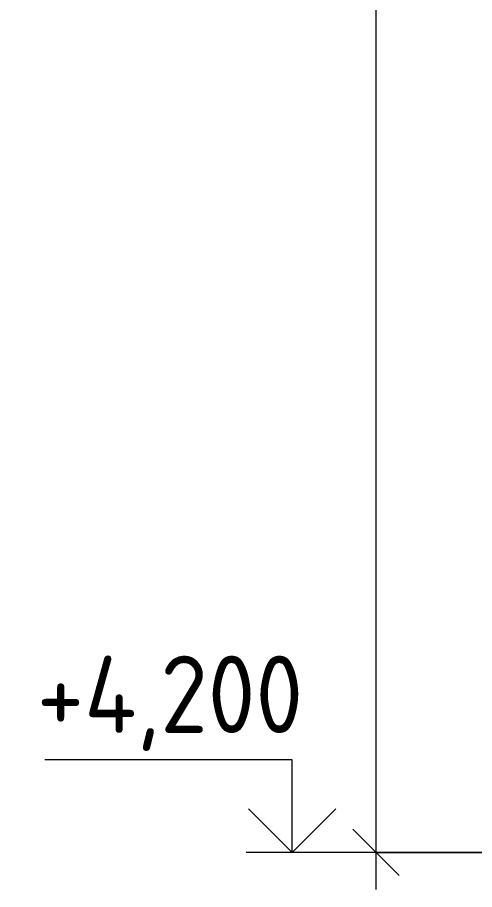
# Model space of a CAD drawing. Header units: millimetres. Extents: x 68869 to 96007, y -1987 to 27400.
# Drawn here: x 83970 to 84340, y 4170 to 4875 of the extents above; entities that cross this region are included whole.
import ezdxf

# ---------------------------------------------------------------- set-up
doc = ezdxf.new("R2010")
doc.units = ezdxf.units.MM
for name, color, linetype, lineweight in [('A-ANNO-DIMS', 7, 'Continuous', 9), ('A-ANNO-DIMS-25', 7, 'Continuous', 9), ('G-ANNO-DIMS', 7, 'Continuous', 9), ('G-ANNO-DIMS-1', 7, 'Continuous', 20)]:
    doc.layers.add(name, color=color, linetype=linetype, lineweight=lineweight)
doc.styles.add('ISOCPEUR', font='isocpeur.ttf', dxfattribs={"width": 0.9, "height": 62.5})
doc.styles.add('ISOCPEUR_1', font='isocpeur.ttf', dxfattribs={"width": 0.9, "height": 50})
doc.dimstyles.new('ISO-2_0_0_9К_Средний_округл2', dxfattribs={"dimscale": 304.8, "dimtxt": 49.799059, "dimasz": 0.123031, "dimexe": 0.098425, "dimexo": 0, "dimgap": 0, "dimtad": 1, "dimdec": 0, "dimrnd": 10, "dimzin": 0, "dimdsep": 46, "dimtxsty": 'ISOCPEUR_1', "dimblk1": 'OBLIQUE', "dimblk2": 'OBLIQUE', "dimsah": 1, "dimcen": 0.09, "dimdle": 0.098425, "dimazin": 0, "dimtfac": 1, "dimtdec": 4, "dimtix": 1, "dimtmove": 0, "dimatfit": 3, "dimfxl": 1, "dimtvp": 1, "dimtolj": 1, "dimtzin": 0, "dimarcsym": 2})

# ---------------------------------------------------------------- blocks, each defined once
blk = doc.blocks.new('Высотные отметки - Стрелка_Верх-17668718-Развертка 2_16-3')
at = {"layer": 'G-ANNO-DIMS'}
for p, q in [((-74132.47, 6075), (-74332.47, 6075)), ((-74132.47, 6000), (-74132.47, 6075)), ((-74094.57, 6000), (-74169.56, 6000))]:
    blk.add_line(p, q, dxfattribs=at)
at = {"layer": 'G-ANNO-DIMS-1'}
for q in [(-74167.83, 6035.36), (-74097.12, 6035.36)]:
    blk.add_line((-74132.47, 6000), q, dxfattribs=at)
blk = doc.blocks.new('DIMBLOCK46-Развертка 2_16-3')
at = {"layer": 'A-ANNO-DIMS-25', "lineweight": 20}
for p, q in [((84259.99, 6000), (84241.24, 6018.75)), ((84259.99, 6000), (84278.74, 5981.25)), ((84259.99, 4200), (84241.24, 4218.75)), ((84259.99, 4200), (84278.74, 4181.25))]:
    blk.add_line(p, q, dxfattribs=at)
at = {"layer": 'A-ANNO-DIMS-25'}
for p, q in [((84380.34, 6000), (84229.99, 6000)), ((84259.99, 4170), (84259.99, 6000)), ((84259.99, 6000), (84380.34, 6000)), ((84360.34, 4200), (84229.99, 4200)), ((84259.99, 4200), (84360.34, 4200))]:
    blk.add_line(p, q, dxfattribs=at)
at = {"layer": 'A-ANNO-DIMS-25', "color": 0, "insert": (84194.67, 5041.1), "char_height": 50, "width": 141.3527, "attachment_point": 1, "rotation": 90, "line_spacing_factor": 1.149209, "style": 'ISOCPEUR_1'}
blk.add_mtext('1800', dxfattribs=at)
blk = doc.blocks.new('_Oblique')
at = {"color": 0, "linetype": 'ByBlock', "lineweight": -2}
blk.add_line((-0.5, -0.5), (0.5, 0.5), dxfattribs=at)

msp = doc.modelspace()

# ---------------------------------------------------------------- linework, layer by layer
at = {"layer": 'G-ANNO-DIMS'}
msp.add_line((84503.77, 4200), (84192.26, 4200), dxfattribs=at)

# ---------------------------------------------------------------- block references
msp.add_blockref('Высотные отметки - Стрелка_Верх-17668718-Развертка 2_16-3', (158324.73, -1800), dxfattribs=at)

# ---------------------------------------------------------------- texts
at = {"layer": 'G-ANNO-DIMS', "insert": (83985.83, 4359.15), "char_height": 62.5, "width": 261.4279, "attachment_point": 1, "line_spacing_factor": 1.149209, "style": 'ISOCPEUR', "bg_fill": 3, "box_fill_scale": 1.25, "bg_fill_color": 256, "bg_fill_true_color": 13158600, "bg_fill_transparency": 0}
msp.add_mtext('+4,200', dxfattribs=at)

# ---------------------------------------------------------------- next in the draw order: dimensions: what is measured, and where the dimension line sits
at = {"layer": 'A-ANNO-DIMS'}
dim = msp.add_linear_dim(base=(84259.99, 6000), p1=(84360.34, 4200), p2=(84380.34, 6000), angle=90, dimstyle='ISO-2_0_0_9К_Средний_округл2', override={"dimpost": '<>', "dimfxl": 1800.111108}, dxfattribs=at)
dim.commit()
dim.dimension.update_dxf_attribs({"geometry": 'DIMBLOCK46-Развертка 2_16-3', "text_midpoint": (84234.99, 5100)})

doc.saveas('drawing.dxf')
